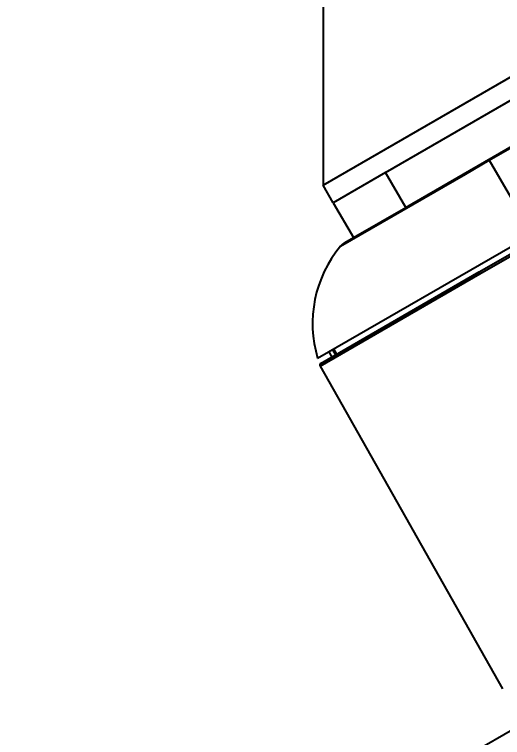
# Model space of a CAD drawing. Header units: millimetres. Extents: x 3916 to 10869, y 6515 to 11511.
# Drawn here: x 7078.72 to 7102.96, y 8801.87 to 8837.76 of the extents above; entities that cross this region are included whole.
import ezdxf

# ---------------------------------------------------------------- set-up
doc = ezdxf.new("R2010")
doc.units = ezdxf.units.MM
doc.header["$LTSCALE"] = 50
doc.header["$PDSIZE"] = -1
doc.linetypes.add('CENTERX2', pattern=[20.32, 12.7, -2.54, 2.54, -2.54])
doc.layers.add('CENTER_LINE', color=1, linetype='CENTERX2')
doc.layers.add('dim', color=4, linetype='Continuous', lineweight=18)
doc.styles.add('SLDTEXTSTYLE0', font='GULIM.TTC')
doc.dimstyles.new('ISO-25', dxfattribs={"dimtxt": 2.5, "dimasz": 2.5, "dimexe": 1.25, "dimexo": 0.625, "dimtad": 1, "dimtxsty": 'SLDTEXTSTYLE0', "dimcen": 2.5, "dimadec": 0, "dimazin": 0, "dimtfac": 1, "dimtmove": 0, "dimatfit": 3, "dimfxl": 0, "dimarcsym": 0})

# ---------------------------------------------------------------- blocks, each defined once
blk = doc.blocks.new('*D26')
at = {"layer": 'Defpoints', "color": 0}
for p in [(7076.309, 10374.327), (7115.34, 8872.803), (7170.485, 8777.288), (7168.471, 8417.732), (7076.309, 7240.741)]:
    blk.add_point(p, dxfattribs=at)
at = {"layer": 'dim', "color": 0, "lineweight": -2, "ltscale": 2}
blk.add_line((7176.735, 8766.463), (7354.177, 8459.124), dxfattribs=at)
blk.add_arc((7076.309, 8940.406), 530.736, 275.39976, 294.60024, dxfattribs=at)
at = {"layer": 'dim', "color": 0}
for points in [[(7301.069, 8450.437), (7293.425, 8465.247), (7341.677, 8480.775)], [(7125.861, 8420.349), (7126.646, 8403.701), (7076.309, 8409.669)]]:
    blk.add_solid(points, dxfattribs=at)
at = {"layer": 'dim', "color": 0, "insert": (7203.612, 8465.304), "char_height": 50, "attachment_point": 5, "rotation": 15, "style": 'SLDTEXTSTYLE0'}
blk.add_mtext('30%%d', dxfattribs=at)
blk = doc.blocks.new('*D28')
at = {"layer": 'Defpoints', "color": 0}
for p in [(7076.309, 9545.787), (7142.913, 8825.045), (7360.887, 8825.045)]:
    blk.add_point(p, dxfattribs=at)
at = {"layer": 'dim', "color": 0, "lineweight": -2, "ltscale": 2}
for p, q in [((7088.809, 9545.787), (7385.887, 9545.787)), ((7360.887, 9495.787), (7360.887, 8875.045)), ((7155.413, 8825.045), (7385.887, 8825.045))]:
    blk.add_line(p, q, dxfattribs=at)
at = {"layer": 'dim', "color": 0}
for points in [[(7369.22, 9495.787), (7352.554, 9495.787), (7360.887, 9545.787)], [(7352.554, 8875.045), (7369.22, 8875.045), (7360.887, 8825.045)]]:
    blk.add_solid(points, dxfattribs=at)
at = {"layer": 'dim', "color": 0, "insert": (7318.637, 9185.416), "char_height": 50, "attachment_point": 5, "rotation": 90, "style": 'SLDTEXTSTYLE0'}
blk.add_mtext('720,74', dxfattribs=at)
blk = doc.blocks.new('_Oblique')
at = {"color": 0, "linetype": 'ByBlock', "lineweight": -2}
blk.add_line((-0.5, -0.5), (0.5, 0.5), dxfattribs=at)
blk = doc.blocks.new('*D29')
at = {"layer": 'Defpoints', "color": 0}
for p in [(7142.913, 8825.045), (7076.309, 8645.617), (7076.309, 8355.632)]:
    blk.add_point(p, dxfattribs=at)
at = {"layer": 'dim', "color": 0, "lineweight": -2, "ltscale": 2}
for p, q in [((7142.913, 8812.545), (7142.913, 8620.617)), ((7076.309, 8368.132), (7076.309, 8670.617)), ((7092.913, 8645.617), (7042.913, 8645.617)), ((7142.913, 8645.617), (7076.309, 8645.617)), ((7142.913, 8645.617), (7450.786, 8645.617))]:
    blk.add_line(p, q, dxfattribs=at)
at = {"layer": 'dim', "color": 0, "lineweight": -2, "xscale": 50, "yscale": 50, "zscale": 50, "rotation": 180}
blk.add_blockref('_Oblique', (7076.309, 8645.617), dxfattribs=at)
at = {"layer": 'dim', "color": 0, "lineweight": -2, "xscale": 50, "yscale": 50, "zscale": 50}
blk.add_blockref('_Oblique', (7142.913, 8645.617), dxfattribs=at)
at = {"layer": 'dim', "color": 0, "insert": (7372.736, 8687.867), "char_height": 50, "attachment_point": 5, "style": 'SLDTEXTSTYLE0'}
blk.add_mtext('66,6', dxfattribs=at)
blk = doc.blocks.new('*D30')
at = {"layer": 'Defpoints', "color": 0}
for p in [(7009.706, 8825.045), (7076.309, 8670.617), (7009.706, 8645.617)]:
    blk.add_point(p, dxfattribs=at)
at = {"layer": 'dim', "color": 0, "lineweight": -2, "ltscale": 2}
for p, q in [((7009.706, 8812.545), (7009.706, 8620.617)), ((7076.309, 8658.117), (7076.309, 8620.617)), ((7009.706, 8645.617), (6743.86, 8645.617)), ((7076.309, 8645.617), (7009.706, 8645.617)), ((7059.706, 8645.617), (7109.706, 8645.617))]:
    blk.add_line(p, q, dxfattribs=at)
at = {"layer": 'dim', "color": 0, "lineweight": -2, "xscale": 50, "yscale": 50, "zscale": 50, "rotation": 180}
blk.add_blockref('_Oblique', (7009.706, 8645.617), dxfattribs=at)
at = {"layer": 'dim', "color": 0, "lineweight": -2, "xscale": 50, "yscale": 50, "zscale": 50}
blk.add_blockref('_Oblique', (7076.309, 8645.617), dxfattribs=at)
at = {"layer": 'dim', "color": 0, "insert": (6821.91, 8687.867), "char_height": 50, "attachment_point": 5, "style": 'SLDTEXTSTYLE0'}
blk.add_mtext('66,6', dxfattribs=at)
blk = doc.blocks.new('*D37')
at = {"layer": 'Defpoints', "color": 0}
for p in [(7269.115, 10680.896), (7076.309, 10374.327), (7170.485, 10314.286), (7115.34, 10218.771), (7076.309, 7240.741)]:
    blk.add_point(p, dxfattribs=at)
at = {"layer": 'dim', "color": 0, "lineweight": -2, "ltscale": 2}
for p, q in [((7076.309, 10386.827), (7076.309, 10739.893)), ((7176.735, 10325.111), (7370.672, 10661.019))]:
    blk.add_line(p, q, dxfattribs=at)
blk.add_arc((7076.309, 10151.168), 563.725, 65.08356, 84.91644, dxfattribs=at)
at = {"layer": 'dim', "color": 0}
for points in [[(7126.63, 10721.001), (7125.891, 10704.351), (7076.309, 10714.893)], [(7309.962, 10655.029), (7317.647, 10669.818), (7358.172, 10639.368)]]:
    blk.add_solid(points, dxfattribs=at)
at = {"layer": 'dim', "color": 0, "insert": (7232.274, 10733.235), "char_height": 50, "attachment_point": 5, "rotation": 345, "style": 'SLDTEXTSTYLE0'}
blk.add_mtext('30%%d', dxfattribs=at)

msp = doc.modelspace()

# ---------------------------------------------------------------- linework, layer by layer
at = {"color": 7, "linetype": 'Continuous', "lineweight": 25}
for p, q in [((7094.059, 8886.287), (7094.059, 8829.287)), ((7094.059, 8829.287), (7164.059, 8869.701)), ((7097.157, 8829.921), (7161.961, 8867.335)), ((7098.157, 8828.189), (7162.961, 8865.603)), ((7102.308, 8830.528), (7158.362, 8862.891)), ((7101.119, 8829.842), (7102.308, 8830.528)), ((7102.284, 8830.571), (7102.308, 8830.528)), ((7102.308, 8830.528), (7104.434, 8826.847)), ((7097.157, 8829.921), (7094.559, 8828.421)), ((7098.157, 8828.189), (7097.157, 8829.921)), ((7094.913, 8826.258), (7101.119, 8829.842)), ((7094.559, 8828.421), (7094.059, 8829.287)), ((7094.559, 8828.421), (7095.559, 8826.689)), ((7095.559, 8826.689), (7098.157, 8828.189)), ((7093.782, 8820.697), (7104.434, 8826.847)), ((7095.128, 8826.44), (7095.559, 8826.689)), ((7101.802, 8824.982), (7104.584, 8826.587)), ((7101.83, 8824.882), (7104.634, 8826.501)), ((7093.904, 8820.306), (7101.83, 8824.882)), ((7093.941, 8820.443), (7101.802, 8824.982)), ((7094.34, 8821.02), (7094.49, 8820.76)), ((7094.677, 8820.868), (7094.527, 8821.128)), ((7094.734, 8820.901), (7094.584, 8821.161)), ((7093.904, 8820.306), (7102.965, 8804.291))]:
    msp.add_line(p, q, dxfattribs=at)
for centre, radius, start, end in [((7101.183, 8829.862), 0.0669, 138.1361, 197.9369), ((7095.528, 8825.747), 0.8, 120, 140.2744), ((7099.528, 8822.424), 6, 140.2744, 196.7242), ((7101.918, 8824.96), 0.118, 169.2829, 221.4248), ((7093.991, 8820.356), 0.1, 120, 210)]:
    msp.add_arc(centre, radius, start, end, dxfattribs=at)
at = {"layer": 'CENTER_LINE'}
msp.add_line((7190.693, 8852.632), (7095.179, 8797.486), dxfattribs=at)

# ---------------------------------------------------------------- dimensions: what is measured, and where the dimension line sits
at = {"layer": 'dim', "ltscale": 2}
dim = msp.add_angular_dim_2l(base=(7269.115, 10680.896), line1=((7076.309, 7240.741), (7076.309, 10374.327)), line2=((7170.485, 10314.286), (7115.34, 10218.771)), dimstyle='ISO-25', override={"dimscale": 20}, dxfattribs=at)
dim.commit()
dim.dimension.update_dxf_attribs({"geometry": '*D37', "text_midpoint": (7222.212, 10695.685), "dimtype": 162})
dim = msp.add_angular_dim_2l(base=(7168.471, 8417.732), line1=((7170.485, 8777.288), (7115.34, 8872.803)), line2=((7076.309, 7240.741), (7076.309, 10374.327)), dimstyle='ISO-25', override={"dimscale": 20}, dxfattribs=at)
dim.commit()
dim.dimension.update_dxf_attribs({"geometry": '*D26', "text_midpoint": (7203.612, 8465.304)})
dim = msp.add_linear_dim(base=(7360.887, 8825.045), p1=(7076.309, 9545.787), p2=(7142.913, 8825.045), angle=90, dimstyle='ISO-25', override={"dimscale": 20}, dxfattribs=at)
dim.commit()
dim.dimension.update_dxf_attribs({"geometry": '*D28', "text_midpoint": (7318.637, 9185.416)})
for base, p1, p2, picture, middle in [((7009.706, 8645.617), (7076.309, 8670.617), (7009.706, 8825.045), '*D30', (6821.91, 8645.617)), ((7076.309, 8645.617), (7142.913, 8825.045), (7076.309, 8355.632), '*D29', (7372.736, 8645.617))]:
    dim = msp.add_linear_dim(base=base, p1=p1, p2=p2, dimstyle='ISO-25', override={"dimscale": 20, "dimblk1": 'Oblique', "dimblk2": 'Oblique', "dimsah": 1}, dxfattribs=at)
    dim.commit()
    dim.dimension.update_dxf_attribs({"geometry": picture, "text_midpoint": middle, "dimtype": 160})

doc.saveas('drawing.dxf')
